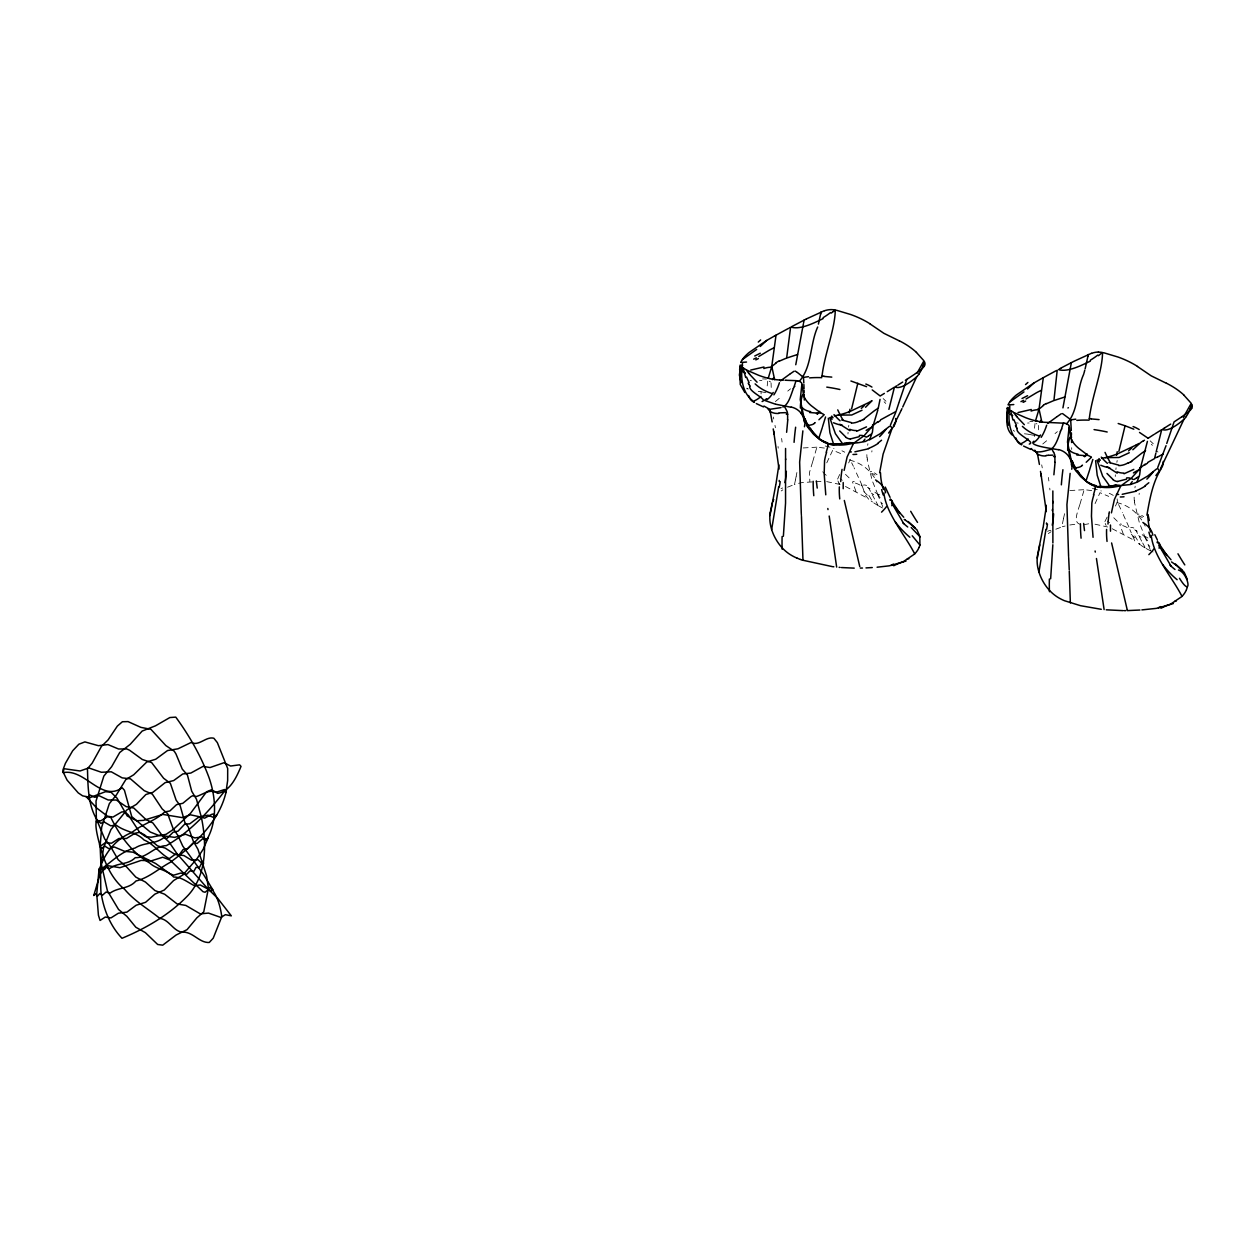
<?xml version="1.0" encoding="UTF-8"?>
<svg xmlns="http://www.w3.org/2000/svg" width="1255" height="1255" viewBox="0 0 1255 1255"><rect width="100%" height="100%" fill="white"/><g stroke="black" fill="none" stroke-linecap="round" stroke-linejoin="round"><path stroke-width="0.75" stroke-dasharray="5 3.75" d="M758.255 391.403L761.001 391.701L761.158 395.294M747.164 389.081L746.803 388.172M1033.587 435.297L1028.284 434.199L1028.378 436.05M1014.448 431.359L1013.35 430.214M837.618 479.065L840.834 471.864M1104.902 521.578L1109.138 513.091M847.972 433.963L848.082 432.3M1115.256 476.461L1115.366 474.798M767.197 385.928L767.715 381.191M1034.481 428.237L1035.014 423.547M848.584 427.092L848.804 425.304M1115.868 469.59L1116.087 467.801M867.66 445.337L867.911 443.737M1134.928 487.834L1135.179 486.234M1116.872 462.342L1117.17 460.507M796.219 476.084L796.894 472.539M1063.503 518.582L1065.213 510.848M796.172 476.335L795.466 479.834M1063.456 518.833L1061.808 526.849A49.62 28.645 0 0 1 1065.134 526.033M824.394 448.066L816.88 447.172L812.707 461.699M1091.677 490.564L1084.147 489.67L1079.975 504.212M1034.308 436.144L1034.371 434.591M795.419 480.085L794.509 484.493A49.62 28.645 0 0 1 802.322 482.532L821.994 481.308M812.581 462.044L809.491 472.429L809.852 481.481M1079.849 504.557C1075.88 516.621 1071.582 527.618 1088.728 523.774M848.662 462.922L850.263 459.299M1115.444 506.047L1117.53 501.686M1095.082 503.6L1099.992 492.697L1108.698 496.368M826.763 462.844L832.724 450.2L841.415 453.871M1034.857 435.156L1034.622 436.128M775.37 401.584L779.779 397.898M1042.764 443.972L1047.36 440.144M787.748 391.089L790.509 388.815M1055.031 433.587L1057.369 431.642M1048.333 533.579L1051.047 531.728M781.222 490.956L782.806 489.858M787.513 487.191L794.305 484.555M1055.847 529.202L1061.589 527.053M1069.809 524.998L1077.198 523.978M1069.903 490.564L1084.147 489.67M803.184 447.957L816.88 447.172M759.526 380.626L761.911 380.469M1027.578 423.061L1029.178 422.966M826.684 481.606L840.881 484.665M1095.003 524.198L1107.6 526.975M1024.425 433.791L1028.284 434.199M761.001 391.701L766.319 392.799M751.369 380.704L750.051 380.485M1116.95 502.094L1117.232 502.345A17.711 9.554 42.1 0 1 1117.672 502.816C1130.065 505.671 1139.775 514.895 1145.203 526.143M1018.182 423.139L1016.534 422.81M1120.37 523.931L1121.562 524.229M853.086 481.434L854.294 481.732M1036.144 423.562L1036.944 423.939M1112.244 528.747L1133.124 539.76M845.509 486.485L866.358 497.592M1151.933 551.478L1153.063 551.98M769.205 381.206L770.57 381.991M1150.192 550.663L1146.05 548.482M882.547 507.977L878.782 505.969M748.372 389.019L747.18 388.391M1141.674 515.381L1143.666 516.652M1134.755 529.83L1137.281 531.289M874.406 472.884L877.025 474.625M867.472 487.317L869.997 488.775M1144.78 547.745L1141.046 545.376M877.512 505.247L873.762 502.879M1134.771 540.874L1129.845 529.547M868.711 499.239L865.401 495.207L862.562 486.987M1138.363 543.446L1139.713 544.435M871.096 500.949L872.445 501.937M861.401 485.136L862.499 486.736M1148.403 545.094L1149.878 546.317M1142.176 534.646L1144.623 536.795M874.908 492.148L876.602 493.623M881.575 502.957L882.485 503.726M1150.192 440.85L1153.267 443.752M883.159 398.588L885.983 401.255M845.509 474.359L849.996 478.735M849.76 459.675L849.949 459.848A17.711 9.554 42.1 0 1 850.404 460.303C861.965 463.142 871.786 471.268 876.853 482.03M1113.765 517.766L1117.954 521.939M1144.638 536.826L1148.294 541.501M878.28 495.976L877.857 494.784L881.653 499.804M867.205 495.066L865.809 493.576A11.75 4.11 38.9 0 0 863.926 491.709M1134.771 537.893L1133.014 535.995A11.75 4.11 38.9 0 0 1131.21 534.206M1134.802 535.854L1140.356 544.905M868.899 495.427L873.088 502.408M1123.288 533.971L1119.758 524.433M856.004 491.474L852.474 481.889M1141.658 541.14L1135.963 530.52M874.61 499.066L868.711 488.07M1142.678 542.96L1145.423 548.106M876.1 501.718L878.139 505.608M837.932 480.979L839.171 483.583M838.92 483.112L839.485 484.179M1106.126 525.5L1105.216 523.476M877.904 494.721L872.162 480.492L867.127 459.565M1118.566 504.51L1122.362 512.558M851.643 462.734L853.384 466.327M862.107 485.465L855.612 471.221M1149.972 548.968L1145.611 538.646M882.767 506.628L878.359 496.196M1150.38 549.816L1150.976 551.023M854.028 467.723L854.561 468.899M1123.225 514.487L1129.673 528.716M1145.564 538.473L1139.43 522.99L1134.395 502.063M773.362 417.036L773.755 418.966M1041.713 464.899L1042.262 467.864M774.978 425.351L775.386 427.704M1117.091 498.91L1117.436 501.09M778.037 446.498L778.21 448.161M1137.595 514.283L1137.595 514.393A17.178 5.946 58.7 0 1 1138.913 514.111M870.311 471.786L870.327 471.88A17.178 5.946 58.7 0 1 871.645 471.613M1134.238 500.431L1134.128 497.137M866.97 457.934L866.844 454.639M771.213 387.434L771.072 382.948M1038.497 429.806L1038.34 425.398M1071.676 447.674L1071.692 449.431M762.554 378.932A40.819 25.178 -46 0 1 766.303 379.136M792.517 388.893A60.554 3.467 -43.2 0 1 795.325 386.116M825.194 446.011A43.501 29.838 1.9 0 1 834.026 448.49M841.948 450.796A34.026 26.01 51.3 0 1 844.741 452.192M884.085 401.773A64.852 36.709 11 0 1 885.748 403.451M871.817 451.988A64.131 33.571 -58.7 0 1 871.958 450.718M867.409 459.471A68.225 49.149 -31.3 0 1 867.268 457.84M872.366 473.464A25.257 8.691 57.7 0 1 875.033 475.127M855.392 483.112A12.628 4.016 35.8 0 1 861.432 485.905M863.456 485.136A14.872 4.847 51.3 0 1 866.562 485.528M871.378 493.09A14.872 2.573 36 0 1 873.747 494.721M878.029 494.141A12.628 3.749 49.5 0 1 879.708 494.941M781.614 438.481A194.384 75.739 66.9 0 1 782.069 442.074M781.034 488.509A29.132 19.751 86.5 0 1 782.649 487.991M826.245 475.316A79.645 26.873 -2.8 0 1 822.339 471.158M842.293 480.257A74.108 20.237 -3.5 0 1 840.128 478.72M1029.837 421.429A40.819 25.178 -46 0 1 1033.022 421.57M1059.785 431.391A60.554 3.467 -43.2 0 1 1062.609 428.63M1092.462 488.509A43.501 29.838 1.9 0 1 1101.294 490.987M1109.232 493.293A34.026 26.01 51.3 0 1 1113.279 495.411M1151.353 444.27A64.852 36.709 11 0 1 1152.435 445.337M1157.455 451.345A64.852 36.709 11 0 1 1157.941 452.082M1139.085 494.486A64.131 33.571 -58.7 0 1 1139.242 493.215M1134.677 501.984A68.225 49.149 -31.3 0 1 1134.551 500.337M1139.65 515.962A25.257 8.691 57.7 0 1 1142.301 517.625M1122.676 525.61A12.628 4.016 35.8 0 1 1128.7 528.418M1130.724 527.633A14.872 4.847 51.3 0 1 1133.845 528.026M1138.662 535.603A14.872 2.573 36 0 1 1141.015 537.234M1145.313 536.654A12.628 3.749 49.5 0 1 1147.964 538.066M1048.396 477.449A194.384 75.739 66.9 0 1 1048.882 480.979M1049.745 488.164A194.384 75.739 66.9 0 1 1049.933 489.952M1047.533 531.32A29.132 19.751 86.5 0 1 1050.89 530.285M1109.561 522.755A74.108 20.237 -3.5 0 1 1107.412 521.217"/><path stroke-width="1.5" d="M785.567 448.459L785.552 503.145L783.371 536.277M1052.851 490.956L1052.882 542.976M843.203 482.532L843.203 488.713M1046.215 505.216L1046.184 506.33M1110.471 525.029L1110.487 531.21M1052.851 544.764L1050.655 578.775M877.873 421.633L873.245 425.288L877.904 409.789M1139.744 467.613L1140.026 467.613A13.287 6.604 -66.3 0 1 1140.544 467.644L1147.415 441.384M1037.132 559.401C1036.661 571.872 1043.736 586.65 1054.388 594.886A46.953 27.108 0 0 0 1064.397 600.69L1080.602 605.71L1101.278 609.303M769.848 516.903C769.378 529.375 776.453 544.152 787.105 552.373A46.953 27.108 0 0 0 797.113 558.177M778.869 464.915L775.966 484.148M1046.152 507.412L1043.25 526.645M787.779 419.845L786.618 432.3M1055.063 462.342L1053.886 474.798M779.198 481.418L779.245 480.445M1046.466 523.915L1046.529 522.959M879.645 472.664L883.112 454.106L892.085 428.363M1146.913 515.162C1149.658 499.506 1152.623 482.202 1161.299 468.554M804.141 421.79L804.204 418.119L806.338 421.947M1071.425 464.287L1071.472 460.444L1072.429 462.232M768.248 378.257L771.747 366.57L776.029 335.148M772.029 367.542L771.762 366.476L776.202 362.946M1035.469 421.053L1039.03 409.067L1043.313 377.661M771.652 529.547L778.665 486.862M1038.936 572.06L1045.948 529.359M740.011 370.994L740.23 384.406L744.811 392.486M820.645 313.766L818.417 324.104M1087.912 356.342L1085.136 368.829M739.603 369.692L740.325 365.974M844.129 470.374L847.125 456.993L853.274 443.862M1111.412 512.871L1114.393 499.49L1120.558 486.36M770.288 512.401L769.895 516.009L775.763 485.026M1037.556 554.898L1037.179 558.506L1039.767 544.89M822.009 376.312C824.315 354.804 835.218 328.575 835.25 310.016M1089.293 418.809C1091.599 397.207 1102.439 371.433 1102.533 352.514M1037.744 554.302L1043.046 527.539M770.319 512.181L772.437 502.549M804.11 320.103L803.561 323.006M1071.378 362.648L1070.766 365.864M802.871 430.889L799.639 462.075L801.286 513.562M1070.139 473.386L1066.923 504.573L1068.601 556.514M795.764 364.734L803.42 323.743M1062.938 407.875L1070.609 366.633M1007.781 409.961C1006.651 417.805 1005.224 428.692 1012.095 434.983M1147.964 438.356L1153.941 434.481M740.513 367.464L739.383 375.041L741.077 382.744M880.037 399.404L878.233 408.346M924.213 362.083L923.115 366.287M1191.481 404.581L1190.383 408.785M851.596 408.926L857.808 383.261M1118.864 451.423L1125.076 425.759L1118.189 423.5M1007.185 408.644L1007.514 407.451M878.28 408.157L875.064 410.275A83.661 45.792 -64.9 0 0 873.888 411.122L864.334 418.652M1156.843 449.102L1161.691 429.696L1154.898 433.901M827.986 446.058L826.214 452.286M1095.27 488.572L1093.497 494.784M1156.624 450.027L1156.184 451.863M888.901 409.365L894.423 387.199L887.238 391.638M1155.855 453.196L1154.914 457.04M912.228 535.791L919.931 545.031L919.79 536.622M1179.496 578.288C1192.846 599.906 1188.862 573.3 1178.476 570.005M822.496 426.825L825.555 416.974M1089.764 469.323L1092.838 459.471M822.276 427.657L818.762 438.403A27.375 25.931 88.4 0 0 833.681 445.007M919.946 544.968L919.256 547.039M1089.56 470.154L1085.999 480.963A27.375 25.931 88.4 0 0 1100.949 487.505M1187.214 587.497L1186.508 589.599M801.914 384.046L800.235 399.623L803.843 416.942M1069.182 426.543L1067.503 442.137L1071.127 459.785M1154.694 457.902L1157.236 457.228M740.183 366.476L740.23 364.954M817.68 327.022C809.852 344.027 812.126 367.213 799.184 381.41M1007.326 408.048L1006.698 418.323L1008.345 425.257M1084.759 370.225L1083.991 373.174M1154.49 458.624L1147.823 462.358M1083.724 374.178C1076.429 389.709 1078.735 411.122 1066.452 423.908M883.897 493.042C886.171 513.719 904.855 534.646 914.722 553.894A49.62 28.645 0 0 0 918.111 549.376L919.068 547.478M1151.212 535.399C1153.58 556.765 1171.982 576.829 1182.006 596.392A49.62 28.645 0 0 0 1185.379 591.889L1186.351 589.976M899.176 401.867L906.8 379.402M1166.742 443.486L1174.068 421.9L1181.441 417.036M898.909 402.745L896.054 411.452L890.532 414.432M1166.036 445.682L1157.706 467.597M1061.777 427.971L1063.33 423.17L1064.648 423.359M797.38 380.861L796.062 380.657L794.258 386.195M1061.416 429.053C1058.655 436.191 1056.02 446.749 1050.498 449.478M793.991 387.026C791.121 393.882 789.066 404.204 782.916 407.075M1163.338 453.949L1157.534 457.071M895.694 412.487L890.423 425.084M772.845 501.451L773.707 499.506M741.015 361.911L741.893 360.248M1008.283 404.424L1009.177 402.745M869.997 438.748L872.413 432.191L873.198 425.257L864.067 435.736L853.808 443.156L857.526 442.795M883.175 494.941L881.606 489.67M1137.203 481.434L1139.634 474.908L1140.528 467.895L1131.304 478.265L1121.437 485.465L1130.379 484.555L1137.485 482.03L1147.525 476.147L1156.765 468.821M858.357 442.717L865.354 441.462L869.825 439.156M902.706 407.044L916.699 376.767L919.084 374.115M901.953 408.659L901.216 410.212M900.87 410.965L893.466 425.822M1186.367 416.613L1183.889 419.437L1160.483 468.805M1183.967 416.331L1183.34 417.507M917.013 373.253L923.947 360.812L916.417 352.435M1184.281 415.75L1191.215 403.31L1183.7 394.933M892.352 427.877L888.603 433.038M1039.673 422.323L1040.991 420.362M772.5 379.638L773.707 377.865M893.968 426.12L892.195 428.3M1159.353 470.939L1155.886 475.551M863.252 441.431L864.977 439.093M1130.52 483.928L1132.261 481.591M871.566 427.5L871.645 427.406A30.481 14.181 -56.8 0 0 866.138 430.449M853.682 443.297L846.341 444.631A46.482 44.882 -13.5 0 1 828.802 443.768M1120.966 485.811L1113.624 487.128A46.482 44.882 -13.5 0 1 1095.411 486.109M872.021 400.737L865.542 407.263M1141.109 442.199L1132.826 449.761M914.597 554.035L903.302 561.66M1181.865 596.533L1170.586 604.157M771.747 366.57L771.888 366.429A13.931 9.114 -55.3 0 0 771.213 366.366M1041.917 422.276L1039.046 409.146L1043.47 405.443M916.778 376.688C911.24 381.661 900.713 389.458 895.254 387.12M1184.014 419.233C1178.21 424.378 1168.232 431.798 1162.522 429.618M818.919 419.766L824.174 414.746M1086.203 462.264L1091.442 457.244M774.147 336.199L766.68 340.45L760.248 346.474M1041.415 378.696L1033.963 382.948L1027.516 388.972M889.497 426.324L879.708 434.01L869.495 439.862M766.648 398.698L764.42 400.345L775.417 404.173M1033.932 441.195C1027.186 445.635 1052.616 448.553 1058.436 449.776M881.559 440.223L877.935 443.156M1148.827 482.736L1145.203 485.654M1140.528 467.676L1145.14 464.146M834.748 310.299L833.21 311.569M1102.016 352.796L1098.439 355.698M1047.611 423.5L1057.008 416.676M780.5 380.877L789.724 374.178M832.896 311.805L831.296 313.091M756.671 349.423L742.285 359.667L743.744 357.722A57.636 33.273 0 0 1 744.937 356.389L745.141 356.169A66.797 38.56 0 0 1 749.141 352.467L766.68 340.45M1023.955 391.921L1009.569 402.18L1011.012 400.22A57.636 33.273 0 0 1 1012.205 398.886L1012.409 398.666A66.797 38.56 0 0 1 1016.424 394.964L1033.963 382.948M793.991 371.26L790.211 373.865M1061.259 413.758L1057.322 416.472M862.012 410.244L851.737 414.997L838.167 415.123L841.634 414.244A57.636 33.273 0 0 0 843.956 413.554L844.333 413.444A66.797 38.56 0 0 0 850.765 411.122L868.727 402.588M1129.28 452.741L1119.021 457.495L1105.451 457.62L1108.918 456.742A57.636 33.273 0 0 0 1111.224 456.051L1111.616 455.942A66.797 38.56 0 0 0 1118.032 453.62L1135.995 445.086M1131.618 461.15L1141.172 453.635A83.661 45.792 -64.9 0 1 1142.332 452.757L1145.58 450.592M914.675 374.194L920.731 369.801A40.254 23.249 0 0 0 922.974 367.762A19.092 11.028 0 0 0 924.308 366.068M1181.755 416.833L1188.014 412.299A40.254 23.249 0 0 0 1190.258 410.26M914.173 374.539L905.357 380.328M814.464 423.421C810.918 426.433 804.628 423.672 809.538 429.022M1081.732 465.919C1077.998 469.056 1071.801 465.95 1076.821 471.519M1136.465 477.967L1138.473 476.649M868.695 435.783L871.205 434.152M1135.979 478.281L1134.081 479.504M868.146 436.144L866.813 437.007M1170.711 424.08L1165.126 427.594M902.69 382.053L897.858 385.097M908.824 558.742L907.365 558.883M1176.092 601.239L1174.649 601.38M880.539 419.86L889.67 414.872M863.111 419.484L860.569 420.864M1130.379 461.981L1127.853 463.362M1165.001 427.673L1164.138 428.206M895.631 386.462L896.682 385.818M1162.914 428.959L1163.793 428.426M872.225 389.929L880.163 395.984L884.367 393.395M1139.509 432.442L1147.948 438.136M1144.466 440.223L1143.227 440.96M877.088 567.213L888.713 565.895A49.008 28.3 0 0 0 890.046 565.66L893.513 564.107M1141.877 609.899L1155.996 608.408A49.008 28.3 0 0 0 1157.33 608.157L1160.781 606.604M1142.913 441.148L1141.956 441.697M758.773 356.498L768.829 350.474A83.661 50.545 -54.9 0 1 770.193 349.706L773.943 347.839M1026.041 399.012L1036.097 392.972A83.661 50.545 -54.9 0 1 1037.477 392.203L1041.226 390.336M871.566 401.004L868.789 402.557M1138.85 443.501L1136.214 444.976M774.523 335.979L788.705 328.277M1041.901 378.43L1055.988 370.774M823.029 318.645C815.264 322.378 800.737 329.94 791.513 327.226M1090.297 361.142C1081.998 365.142 1068.036 372.343 1058.781 369.723M791.874 326.551L806.087 319.099M1059.236 369.001L1061.369 367.841M789.834 327.665L790.587 327.257L786.65 358.067L797.537 354.506M1057.228 370.099L1053.918 400.565L1064.805 397.004M1061.51 367.762L1073.37 361.597M756.341 357.848L753.675 359.15M779.057 361.267L785.881 358.35M1023.625 400.345L1020.958 401.647M1046.325 403.765L1053.165 400.847M806.447 318.911L824.253 310.769M1073.731 361.409L1091.536 353.267M866.515 426.873L856.757 431.265M1133.783 469.386L1124.025 473.778M868.633 448.757L854.906 451.816M1135.901 491.27L1122.19 494.313M902.863 561.864L891.223 565.44M1170.131 604.361L1158.506 607.938M762.083 401.553C768.876 399.639 748.137 391.952 749.784 386.085M1029.288 444.082C1036.285 442.089 1015.264 434.434 1017.068 428.582M849.211 442.576L853.071 442.874M1116.479 485.089L1120.339 485.371M1116.04 485.136L1107.992 486.783L1098.972 486.344M844.317 443.533L838.136 444.254M1111.601 486.03L1105.404 486.767A26.339 25.712 -66.6 0 1 1100.98 486.971M830.386 443.595L840.003 444.333L848.772 442.639M848.349 442.874L845.933 443.203M859.251 436.662L850.419 438.936M1126.535 479.159L1117.687 481.434M1050.2 449.572C1044.474 450.969 1035.783 454.608 1031.218 448.537M781.049 407.608L769.707 409.334L763.934 406.04M746.521 362.052L740.905 362.46M1013.789 404.549L1008.173 404.957M764.013 366.993L750.725 370.052M1031.281 409.491L1018.009 412.566M1113.122 485.716L1115.491 485.214M837.869 415.185L834.371 415.829M1105.153 457.683L1101.717 458.31M803.561 377.347L808.502 376.688M1071.221 419.782L1075.786 419.186M1062.499 413.57L1070.939 419.829M820.676 412.801L817.664 413.036M1087.944 455.314L1084.932 455.534M1139.917 610.024L1127.367 610.605L1127.194 609.663M872.256 567.558L865.997 567.903M1048.458 455.298L1052.788 455.141M1048.207 455.314L1046.231 455.408M862.467 568.044L860.334 568.091M778.963 412.911L785.52 412.628M851.376 451.925L850.325 451.941M1118.66 494.439L1116.448 494.439M1125.766 610.636L1124.245 610.636M816.832 413.068L809.522 412.503M1084.116 455.565L1076.806 455M1123.147 610.636L1106.251 609.82M1098.454 352.106L1100.604 352.231A10.605 6.134 0 0 1 1101.231 352.31L1102 352.42M872.476 425.116L872.758 425.116A13.287 6.604 -66.3 0 1 873.26 425.147M854.216 568.139L841.493 567.542M786.242 380.281L796.062 380.657M785.818 380.265L785.003 380.249M775.904 404.267L791.152 407.279M783.324 380.202L779.888 380.03M823.845 376.406L831.783 377.112M1091.113 418.903L1099.066 419.609M779.465 379.998L777.002 379.779A43.031 24.849 0 0 1 770.366 378.728L770.131 378.681M840.097 567.417L839.14 567.338M1104.118 609.601L1096.446 558.522M851.423 422.621L841.697 419.97M1118.691 465.119L1108.965 462.468M833.838 566.774L832.849 566.664M1063.33 423.17L1044.285 422.276A43.031 24.849 0 0 1 1037.634 421.225L1037.022 421.1M832.206 566.585L802.322 560.122M1038.011 408.863L1038.45 408.942A13.931 9.114 -55.3 0 1 1039.062 409.005L1039.046 409.146M834.716 309.922L834.042 309.812A10.605 6.134 0 0 0 833.367 309.734L831.312 309.609A13.789 7.954 0 0 0 824.566 310.738M1103.553 352.702L1118.08 357.048A89.936 51.926 0 0 1 1137.501 366.429M836.285 310.205L850.796 314.55A89.936 51.926 0 0 1 870.217 323.931M769.895 378.634L769.739 378.602A53.871 31.108 0 0 1 758.459 375.214L746.976 370.209M1096.384 485.795L1093.936 485.058M1095.458 485.905L1092.932 485.058M850.921 381.002L866.577 386.681M827.876 442.937L826.072 442.34M827.531 443.219L820.488 440.003M802.98 560.357L801.474 516.385M1125.029 425.743L1133.845 429.179M801.553 559.871L800.517 559.495M1131.837 478.814L1133.187 479.52M864.57 436.316L865.903 437.022M800.345 559.432L797.129 558.161M1117.201 473.166L1107.145 466.735M849.917 430.669L839.862 424.237M1051.816 449.023L1053.541 452.302M784.532 406.526L786.258 409.805A26.324 22.402 -30.9 0 1 787.481 412.581M1092.321 484.822L1087.756 482.5M1030.763 449.416L1023.594 446.074M1092.195 484.383L1091.081 483.881M763.495 406.918L756.31 403.577M824.927 441.886L823.264 441.117M1090.893 456.851L1088.399 455.549M823.531 414.307L821.115 413.052M1166.428 383.293L1151.164 375.825L1137.422 366.476M899.16 340.795L883.897 333.328L870.139 323.978M1014.181 412.66L1025.727 417.711A53.871 31.108 0 0 0 1036.991 421.131M1089.999 483.332L1088.43 482.422M822.715 440.834L821.147 439.925M1109.451 485.732L1102.674 476.194L1097.027 460.099M842.246 443.282L835.406 433.697L829.743 417.601M1013.146 412.095L1011.891 411.342M745.862 369.598L743.274 367.919M1074.406 467.503L1073.59 465.934L1073.998 467.142M807.122 425.006L806.385 423.578L806.73 424.629M1087.301 454.875L1078.625 448.255A53.871 31.108 0 0 1 1072.696 441.744M820.08 412.424L811.342 405.757A53.871 31.108 0 0 1 805.428 399.247L805.255 398.886M1011.781 411.264L1010.369 410.432M1171.527 561.926L1176.061 565.064M904.243 519.429L905.388 520.182M1087.222 482.171L1080.79 476.743L1073.919 468.241M797.223 372.39L795.231 371.072M819.954 439.674L813.507 434.246L806.416 425.445M797.49 372.562L803.467 377.363L803.827 382.901M905.483 520.26L908.965 522.707M820.127 439.25L819.139 438.528M1021.758 444.521C1011.561 438.026 1008.377 425.335 1009.036 413.899M754.475 402.008C744.199 395.466 741.093 382.665 741.768 371.166M1176.17 565.158L1184.218 572.343L1187.356 579.481M1112.871 479.332L1106.973 473.449M845.588 436.834L839.705 430.951M909.232 522.896L916.997 529.908L920.072 536.905M1010.51 410.401L1012.958 419.986M1084.038 479.002L1086.422 481.026M818.652 438.152L813.146 432.536M1037.273 453.259L1035.673 451.486A10.401 8.738 -56.7 0 1 1037.556 454.906M769.99 410.762L768.358 408.942A10.401 8.738 -56.7 0 1 770.288 412.409M1157.847 468.711L1159.118 470.233M890.642 426.276L891.85 427.735M1157.424 541.219L1166.962 555.526M1175.417 564.013L1182.524 570.429M908.134 521.515L915.256 527.931M1024.347 424.723L1016.723 416.66M890.391 498.941L899.694 513.028M757.079 382.21L749.439 374.147M1070.672 419.798L1071.299 430.481M1083.567 478.547L1080.43 475.033M1171.025 559.746L1161.408 548.545M903.741 517.248L896.666 509.216M917.938 534.63L911.193 527.508M918.519 535.242L919.648 536.481M741.846 368.343L740.889 367.103M1071.19 459.895L1072.382 461.683M800.674 412.832L805.083 419.123M1100.306 460.224L1098.956 458.593M833.038 417.727L831.673 416.095M896.415 508.902L894.14 506.047M1071.362 464.899L1072.366 466.185M1100.98 487.034L1097.199 475.253L1095.599 460.711M1015.97 415.719L1013.569 412.393M748.686 373.221L746.301 369.896M1160.891 547.886L1160.122 546.898M1159.871 546.568L1159.087 545.548M892.336 503.726L891.552 502.706M812.722 431.971L811.844 430.81M1078.688 472.711L1077.621 471.127M811.42 430.214L810.338 428.63M810.118 428.3L809.475 427.296M1171.009 566.115L1160.263 547.604M903.726 523.617L892.98 505.106M1072.554 441.431L1072.586 441.462A43.031 24.849 0 0 1 1070.719 437.603L1069.778 430.904M1071.064 459.691L1067.832 455.204A25.727 20.849 -51.5 0 0 1058.53 449.541M1076.115 468.758L1075.253 467.315M808.832 426.261L807.969 424.802M1159.745 544.199L1158.914 542.803M892.462 501.702L891.63 500.306M1074.923 466.75L1073.935 465.025M807.64 424.253L806.557 422.323M1073.621 464.444L1072.554 462.483L1073.323 464.758M1016.236 427.108L1015.468 425.618M748.968 384.595L748.184 383.12M1099.317 461.84L1098.203 459.659M832.049 419.343L830.92 417.146M804.188 417.852L803.969 417.272M1154.82 534.693L1157.33 539.838M890.062 497.341L885.261 487.066M1072.445 463.424L1073.574 465.95L1073.354 464.93M805.098 420.802L806.353 423.515L806.071 422.433M805.365 419.766L806.039 422.26M745.674 377.473L743.086 367.935M1150.443 537.438L1148.89 532.167M772.045 367.605L774.617 379.638M1037.665 454.859L1039.407 464.428M770.397 412.362L772.139 421.931M1149.298 520.527L1147.996 514.472M1127.053 609.099L1111.601 542.96M859.769 566.601L844.317 500.463M1069.401 427.28L1069.825 431.5M802.118 384.783L803.451 395.105A43.031 24.849 0 0 0 805.255 398.87M829.178 516.025L836.661 567.087M1095.097 550.992L1095.286 552.09M827.814 508.495L828.002 509.593M1040.96 473.825L1046.294 511.616M773.692 431.328L779.026 469.119M1093.058 537.313L1091.458 516.229L1091.834 503.192A100.071 72.68 4.5 0 1 1093.889 494.862M825.774 494.815L824.174 473.731L824.566 460.695A100.071 72.68 4.5 0 1 826.606 452.365M801.349 514.487L801.412 515.428M1068.664 557.455L1069.244 569.817M1070.358 602.886L1069.276 571.213M803.89 384.469L804.047 388.752M1071.378 432.818L1071.441 435.203M804.094 390.321L804.173 392.705M1071.488 436.803L1071.503 437.603M804.204 394.305L804.314 400.047M1071.535 439.234L1071.597 442.544M828.316 418.166L829.916 432.755L833.712 444.537A26.339 25.712 -66.6 0 0 838.12 444.16M1009.036 412.377L1009.036 411.075M741.768 370.115L741.752 368.625M773.221 392.454A36.27 19.154 89.6 0 1 766.931 399.718M779.418 382.712A42.137 20.582 -85.6 0 1 773.896 394.87M771.637 393.395A39.878 35.736 6.3 0 1 755.118 383.889M805.365 419.092A37.681 5.428 -75.3 0 1 804.455 426.747M791.246 407.044A25.727 20.849 -51.5 0 1 800.643 412.628M768.154 408.957A46.482 23.061 -46.7 0 1 767.982 408.644M778.665 413.444A37.525 18.621 -45.7 0 1 769.739 411.044M786.226 414.025A49.886 27.939 40.6 0 1 787.92 414.15M787.214 412.675A33.367 28.426 -30.1 0 1 787.544 419.845M794.07 442.34A167.558 74.61 -69 0 1 795.639 427.218M782.163 549.204A269.056 201.914 -29.3 0 1 782.116 536.513M754.349 402.275A27.375 14.636 -60.6 0 1 748.655 395.498M760.938 396.486A36.944 21.162 -75.6 0 1 754.475 400.784M804.628 420.99A36.27 32.771 57.9 0 1 801.521 408.016M810.683 411.64A39.878 16.284 -21.6 0 1 802.416 407.859M800.392 408A42.137 40.066 19.7 0 1 802.62 394.807M844.097 444.254A39.47 6.479 -34.5 0 1 844.646 443.329M818.762 438.183A36.944 28.787 60.8 0 1 810.353 428.441M749.957 385.991A74.939 66.766 55.6 0 1 749.125 384.516M749.157 382.618A49.306 47.47 50.4 0 1 746.615 377.143M827.986 444.003A10.73 2.212 -64.8 0 1 827.531 446.639M813.789 495.694A152.937 59.393 63.4 0 1 813.177 481.293M817.225 488.07A145.753 20.127 74.9 0 1 816.362 480.916M817.319 413.475A51.722 23.014 -35.6 0 1 816.487 413.491M741.329 371.386A63.738 26.967 -29 0 1 742.646 365.283M840.709 481.543A194.384 130.081 40.3 0 1 842.058 469.386M839.752 498.925A110.189 70.013 46.3 0 1 839.328 486.893M843.078 420.174A63.738 26.669 75 0 1 837.744 409.883M850.451 439.062A27.485 11.06 65.8 0 1 845.65 437.211M859.33 435.422A40.819 22.198 -82.9 0 1 862.812 435.611M758.365 358.554A45.792 20.833 -46.9 0 1 755.792 359.871M760.279 353.22A31.297 2.62 -28.9 0 1 754.741 355.996M885.826 429.508A66.186 49.588 -76.8 0 1 879.582 436.646M878.124 443.439A60.554 54.247 48 0 1 868.476 448.443M856.757 454.279A41.666 20.707 9.4 0 1 852.992 454.498M856.49 430.559A29.257 17.335 58 0 1 849.745 429.304M840.097 420.802A47.298 22.621 61.2 0 1 833.995 414.621M776.108 362.664A40.568 30.497 -76.4 0 1 778.994 361.016M883.363 489.466A72.837 59.314 27.3 0 1 880.508 472.774M886.532 506.549A39.329 14.37 -29.3 0 1 881.559 512.15M877.669 422.417A40.568 14.025 -48.5 0 1 880.288 420.629M849.259 412.879A207.42 126.567 -62 0 1 849.949 409.24M826.778 387.12A64.852 21.508 5.8 0 1 839.909 389.505M822.056 376.092A41.995 14.574 1.5 0 1 823.908 376.186M809.569 377.881A35.673 11.985 1.5 0 1 821.805 377.661M820.958 312.024A6.746 4.377 -87.2 0 1 820.848 313.828M895.96 418.903A35.673 19.264 14.5 0 1 893.842 425.994M895.584 418.511A41.995 22.48 18.6 0 1 895.631 418.856M875.582 479.959A44.788 23.563 -1.9 0 1 885.591 492.791M922.849 366.099A24.504 16.174 -89 0 1 918.958 373.896M865.824 384.046A37.744 18.558 54.3 0 1 871.943 387.073M889.795 499.867A56.475 12.221 83.1 0 1 890.219 500.368M892.07 501.906A39.14 13.617 -35.8 0 1 891.819 505.718M917.531 522.409A131.163 61.777 71.3 0 1 910.691 511.303M909.844 537.218A79.645 44.568 69.3 0 1 895.395 522.033M907.726 526.99A74.108 39.14 64.3 0 1 902.784 522.739M780.186 481.591A145.753 104.291 13.5 0 1 779.277 487.003M786.336 471.331A149.376 101.812 30.4 0 1 784.955 482.657M774.131 434.183A98.596 0.831 80.4 0 1 773.221 428.928M785.661 458.906A110.189 55.126 58.9 0 1 785.646 459.659M893.701 565.738A28.865 11.781 -31.3 0 1 905.985 561.111M797.458 380.736A7.248 4.173 0 0 1 801.788 383.23M924.433 361.722A14.26 8.236 0 0 1 924.762 362.507A12.456 7.201 0 0 1 924.496 365.864M899.223 340.748A90.705 52.365 0 0 1 916.479 352.404M749.596 374.053A51.722 47.094 10.5 0 1 748.843 373.112M819.75 411.373A49.306 14.37 -64 0 1 817.303 414.26M815.217 422.621A74.939 35.893 -87.2 0 1 814.432 423.17M741.015 367.072A47.298 12.77 -17.1 0 1 742.631 363.715M745.439 372.986A29.257 7.64 -23.4 0 1 742.631 370.931M763.809 368.546A29.461 18.182 -50.5 0 1 770.209 367.244M842.387 425.241A40.333 29.869 59.1 0 1 833.508 422.762M860.444 420.566A31.297 24.425 78.6 0 1 851.47 423.123M864.444 418.982A41.274 29.053 -81.3 0 1 863.189 419.798M760.624 339.948A37.572 8.236 -45.5 0 1 758.271 342.066M864.491 405.381A37.572 26.857 -70.6 0 1 861.291 408.393M830.465 312.605A24.504 8.487 -36.5 0 1 823.092 317.656M1040.489 434.952A36.27 19.154 89.6 0 1 1034.214 442.215M1046.686 425.21A42.137 20.582 -85.6 0 1 1041.164 437.368M1038.905 435.893A39.878 35.736 6.3 0 1 1022.386 426.386M1095.27 486.25A10.73 2.212 -64.8 0 1 1094.815 489.136M1072.649 461.589A37.681 5.428 -75.3 0 1 1071.739 469.245M1035.438 451.455A46.482 23.061 -46.7 0 1 1034.795 450.137M1045.933 455.942A37.525 18.621 -45.7 0 1 1037.006 453.541M1053.51 456.522A49.886 27.939 40.6 0 1 1055.204 456.647M1054.498 455.173A33.367 28.426 -30.1 0 1 1054.828 462.358M1053.651 452.239A26.324 22.402 -30.9 0 1 1054.765 455.079M1061.353 484.838A167.558 74.61 -69 0 1 1062.922 469.715M1049.447 591.717A269.056 201.914 -29.3 0 1 1049.4 579.01M1021.633 444.772A27.375 14.636 -60.6 0 1 1015.923 437.995M1028.206 438.983A36.944 21.162 -75.6 0 1 1021.758 443.282M1071.911 463.487A36.27 32.771 57.9 0 1 1068.789 450.514M1077.967 454.137A39.878 16.284 -21.6 0 1 1069.699 450.357M1067.676 450.498A42.137 40.066 19.7 0 1 1069.903 437.305M1111.365 486.752A39.47 6.479 -34.5 0 1 1111.93 485.826M1086.03 480.681A36.944 28.787 60.8 0 1 1077.637 470.939M1017.225 428.488A74.939 66.766 55.6 0 1 1016.409 427.014M1016.424 425.131A49.306 47.47 50.4 0 1 1013.899 419.641M1081.073 538.191A152.937 59.393 63.4 0 1 1080.461 523.79M1084.508 530.583A145.753 20.127 74.9 0 1 1083.645 523.429M1084.587 455.989A51.722 23.014 -35.6 0 1 1083.755 455.989M1008.659 413.256A63.738 26.967 -29 0 1 1009.93 407.781M1107.992 524.041A194.384 130.081 40.3 0 1 1109.326 511.883M1107.035 541.423A110.189 70.013 46.3 0 1 1106.596 529.406M1110.346 462.671A63.738 26.669 75 0 1 1105.027 452.38M1117.734 481.559A27.485 11.06 65.8 0 1 1112.934 479.708M1126.598 477.92A40.819 22.198 -82.9 0 1 1130.08 478.108M1068.35 407.671A66.186 5.004 -41.5 0 1 1067.974 408M1025.633 401.051A45.792 20.833 -46.9 0 1 1023.076 402.369M1027.563 395.717A31.297 2.62 -28.9 0 1 1022.009 398.494M1153.094 472.006A66.186 49.588 -76.8 0 1 1146.85 479.143M1145.407 485.936A60.554 54.247 48 0 1 1135.759 490.94M1124.025 496.776A41.666 20.707 9.4 0 1 1120.26 496.996M1133.422 472.947A30.481 14.181 -56.8 0 1 1138.85 470.06M1123.758 473.057A29.257 17.335 58 0 1 1117.028 471.802M1107.381 463.299A47.298 22.621 61.2 0 1 1101.263 457.118M1043.391 405.161A40.568 30.497 -76.4 0 1 1046.278 403.514M1150.631 531.979A72.837 59.314 27.3 0 1 1147.792 515.272M1153.8 549.047A39.329 14.37 -29.3 0 1 1148.843 554.663M1144.952 464.915A40.568 14.025 -48.5 0 1 1147.572 463.126M1116.526 455.377A207.42 126.567 -62 0 1 1117.232 451.737M1094.062 429.618A64.852 21.508 5.8 0 1 1107.192 432.002M1089.324 418.59A41.995 14.574 1.5 0 1 1091.191 418.699M1076.853 420.378A35.673 11.985 1.5 0 1 1089.089 420.158M1088.242 354.522A6.746 4.377 -87.2 0 1 1088.132 356.326M1163.244 461.416A35.673 19.264 14.5 0 1 1161.126 468.492M1142.866 522.457A44.788 23.563 -1.9 0 1 1152.859 535.289M1190.132 408.597A24.504 16.174 -89 0 1 1186.242 416.393M1133.092 426.543A37.744 18.558 54.3 0 1 1139.211 429.571M1157.063 542.364A56.475 12.221 83.1 0 1 1157.502 542.866M1159.338 544.403A39.14 13.617 -35.8 0 1 1159.102 548.215M1184.798 564.907A131.163 61.777 71.3 0 1 1177.974 553.8M1177.112 579.716A79.645 44.568 69.3 0 1 1162.679 564.53M1174.994 569.488A74.108 39.14 64.3 0 1 1170.068 565.236M1047.454 524.088A145.753 104.291 13.5 0 1 1046.56 529.5M1053.62 513.828A149.376 101.812 30.4 0 1 1052.239 525.17M1041.415 476.68A98.596 0.831 80.4 0 1 1040.489 471.425M1052.945 501.404A110.189 55.126 58.9 0 1 1052.898 502.894M1052.427 509.436A110.189 55.126 58.9 0 1 1052.27 510.581M1160.985 608.236A28.865 11.781 -31.3 0 1 1173.252 603.608M1064.742 423.233A7.248 4.173 0 0 1 1069.072 425.727M1191.717 404.22A14.26 8.236 0 0 1 1192.046 405.004A12.456 7.201 0 0 1 1191.764 408.361M1191.591 408.565A19.092 11.028 0 0 1 1190.368 410.103M1166.491 383.246A90.705 52.365 0 0 1 1183.763 394.901M1091.85 353.235A13.789 7.954 0 0 1 1098.439 352.028M1016.879 416.55A51.722 47.094 10.5 0 1 1016.126 415.609M1087.034 453.871A49.306 14.37 -64 0 1 1084.587 456.773M1082.485 465.119A74.939 35.893 -87.2 0 1 1081.7 465.668M1008.283 409.569A47.298 12.77 -17.1 0 1 1009.914 406.212M1012.707 415.483A29.257 7.64 -23.4 0 1 1010.228 414.134M1031.077 411.044A29.461 18.182 -50.5 0 1 1037.477 409.742M1109.671 467.739A40.333 29.869 59.1 0 1 1100.792 465.26M1127.727 463.064A31.297 24.425 78.6 0 1 1118.754 465.636M1131.712 461.479A41.274 29.053 -81.3 0 1 1130.457 462.295M1027.892 382.446A37.572 8.236 -45.5 0 1 1025.539 384.563M1131.775 447.878A37.572 26.857 -70.6 0 1 1128.559 450.89M1097.749 355.102A24.504 8.487 -36.5 0 1 1090.375 360.169M100.118 871.77C100.353 866.327 103.679 872.962 106.016 867.331L109.781 868.523C117.688 862.326 127.853 865.228 135.242 857.683C147.259 858.028 154.412 845.854 166.382 845.635C189.631 832.191 208.361 812.126 224.378 791.403L225.884 792.58L227.657 780.532L227.688 768.499L217.35 742.615L213.836 738.222C205.804 736.152 199.278 746.505 191.058 742.505L177.959 748.811L167.543 750.537L155.73 759.228L146.804 761.973L133.689 774.806L125.892 779.481L116.323 795.011L109.326 803.671L101.671 827.218L100.133 846.231L100.792 861.573L107.397 890.815L118.55 909.467L126.896 916.37L135.822 927.241L145.36 932.638L157.675 944.482L162.711 945.172L176.155 934.991L187.042 929.673L196.878 917.829L203.749 911.899L208.44 888.242L206.526 875.661L197.945 849.29L193.286 841.195L188.313 827.061L184.846 822.449L180.124 805.537L176.155 800.219L170.351 783.293L163.605 778.257L151.651 762.585L142.317 759.495L129.563 750.223L126.771 748.953L118.535 749L107.946 744.576L98.408 745.69L84.901 741.909L78.861 744.215L72.68 750.772L65.417 763.307L62.985 769.817L63.158 772.641C85.23 768.389 101.059 802.478 122.206 787.779L124.433 790.258L131.744 816.628L150.271 832.049L158.303 835.234L174.665 837.352L185.599 834.261L194.917 837.932L201.945 836.865L206.934 839.517C217.554 820.848 215.876 797.223 209.02 777.629C201.051 756.059 189.301 735.665 175.778 717.123L169.864 717.546L155.479 725.829L142.144 731.069L130.238 744.309L119.727 752.498L111.648 766.695L103.851 776.076L96.023 801.051L96.431 822.135L96.666 819.641L104.714 838.936L109.499 844.772L118.205 859.785L126.488 866.813L135.822 877.12L145.407 882.014L154.898 890.532L164.672 894.235L177.128 903.945L185.803 905.42L200.251 913.86L208.503 913.091L220.864 917.452L225.367 914.675L231.312 915.852L217.648 898.266L207.734 888.681L176.971 853.667L169.017 841.995L162.334 835.657L152.875 822.951L145.909 819.515L133.783 808.016L126.143 806.604L116.354 800.047L108.103 799.968L98.565 795.482L94.894 797.333L89.811 794.948L88.556 797.866L86.077 796.517L96.949 808.251L107.491 816.205L112.934 817.083L121.688 811.969L124.778 811.75L128.261 814.887L139.619 832.3L145.439 836.599L151.18 837.226L166.131 834.308L173.363 829.445L190.587 813.24L206.557 791.827L211.044 789.944L216.409 792.187L224.488 789.536L226.386 790.493C220.017 821.507 194.415 844.427 170.288 862.326C158.852 868.476 148.765 877.982 135.964 880.979C128.716 889.262 118.111 887.065 109.922 893.246L106.063 892.023L102.424 895.286L99.898 893.497L97.341 896.337L95.725 893.795L93.78 895.521L99.898 874.719L104.777 866.844L108.463 865.777L119.884 867.707L141.109 860.412L151.573 860.773L162.742 857.228L170.021 860.083L202.981 891.693L205.083 892.258L208.095 889.842L210.934 890.956L211.624 888.509L212.911 889.889L203.31 874.17L182.712 846.011L177.849 835.359L173.143 828.645L167.605 813.648L162.209 808.973L152.31 794.101L144.215 790.681L130.426 778.806L122.174 777.88L111.287 771.794L101.373 772.264L88.744 767.919L80.053 770.978L63.974 768.703L63.252 772.296L67.095 780.124L78.249 792.909L82.595 795.827L90.297 797.49L105.451 791.701L111.005 792.219L117.076 798.211L127.21 815.954L136.748 820.754L143.399 820.378L162.868 814.417L182.414 817.648L190.336 814.793L200.173 816.88L207.954 815.17L213.209 817.303L216.786 814.919L214.731 816.723L213.068 814.024L211.813 814.307L204.581 818.182L201.286 816.974L196.502 799.294L191.717 791.23L187.434 775.041L182.242 769.064L175.967 753.941L174.225 751.18L165.848 745.58L150.914 729.312L140.874 727.367L128.057 721.609L122.394 721.735L117.374 726.065L108.087 739.917L101.451 746.38L92.164 763.166L87.458 768.719C87.991 785.771 87.803 805.757 97.529 820.613L100.776 820.817L107.491 816.738L110.707 817.178C119.57 835.501 131.838 852.616 149.612 862.954C156.64 869.637 166.993 869.417 173.645 877.041C181.693 876.9 187.528 882.359 194.4 885.654L200.267 884.963L207.906 889.026L210.15 887.238C217.162 894.768 220.472 906.596 221.774 916.683L213.225 938.191L209.256 942.474C199.09 943.07 192.517 931.069 182.022 932.23C172.939 930.771 169.08 919.476 159.809 918.393C148.043 908.824 134.724 901.31 124.684 889.371C111.93 879.347 104.447 862.609 100.416 846.984C99.098 843.14 90.737 812.691 100.886 823.406L103.836 821.805L110.722 825.806L116.197 825.147C124.778 831.892 136.293 831.892 143.996 839.94C153.926 844.05 160.201 853.902 169.268 858.655L175.214 854.326L179.183 854.812L183.089 849.572L187.513 848.898L193.254 842.811L197.113 843.486L202.369 839.03L203.357 838.591L205.334 840.63L208.204 837.697L203.169 849.274L197.317 858.232L183.026 874.861L173.551 880.586L164.264 890.03L154.851 894.156L145.58 902.314L136.167 905.231L126.912 912.134L118.394 913.201L110.973 917.907L105.295 917.044L100.055 920.448L98.423 915.224L96.729 893.984L99.129 868.507L100.478 869.527C111.585 862.06 121.186 851.235 135.054 848.035C144.215 842.168 154.945 844.521 163.621 837.791L166.962 838.434L173.112 832.238L178.022 831.171L184.83 824.017L189.693 823.876L198.102 817.601L201.286 816.974C206.793 842.717 207.122 874.939 188.015 895.411C169.786 914.534 145.894 928.371 121.986 938.285C110.738 926.488 104.055 910.675 101.373 894.548C99.929 889.889 101.749 865.824 98.878 871.174C103.647 854.498 115.413 838.92 131.681 832.614C142.254 824.017 154.757 821.225 164.719 811.938L169.864 810.965L176.594 804.628L182.806 803.31L190.964 796.611L192.752 795.733L196.298 796.548C203.624 794.352 210.04 788.046 217.774 793.38C230.104 791.34 236.677 776.908 241.023 766.381L239.627 764.828L230.622 766.021L223.97 762.726L210.04 767.542L202.981 766.413L190.807 773.064L182.791 773.959L173.645 780.579L165.142 782.649L152.89 792.329L145.862 794.525L136.403 804.361L126.818 809.961L110.926 829.602L103.6 847.596L100.118 871.833M203.498 863.111L203.232 864.711L201.318 863.754L199.404 867.534L195.968 867.425L193.992 871.19L189.882 870.986L186.697 874.28L180.689 873.088L173.645 875.19L169.723 873.653L155.667 863.518L133.061 852.208L124.496 851.267L114.283 846.968L108.871 848.662L104.573 845.995L102.11 848.317C99.208 846.686 98.721 842.231 100.682 845.933L105.53 842.623L111.522 843.219L118.864 838.513L126.473 838.481L135.007 833.257L139.619 832.3L144.482 834.81L157.471 845.854L165.158 848.066L174.837 854.294L183.983 855.581L191.482 860.177L197.992 859.706L201.506 863.001L203.075 861.212L203.498 863.111"/></g></svg>
